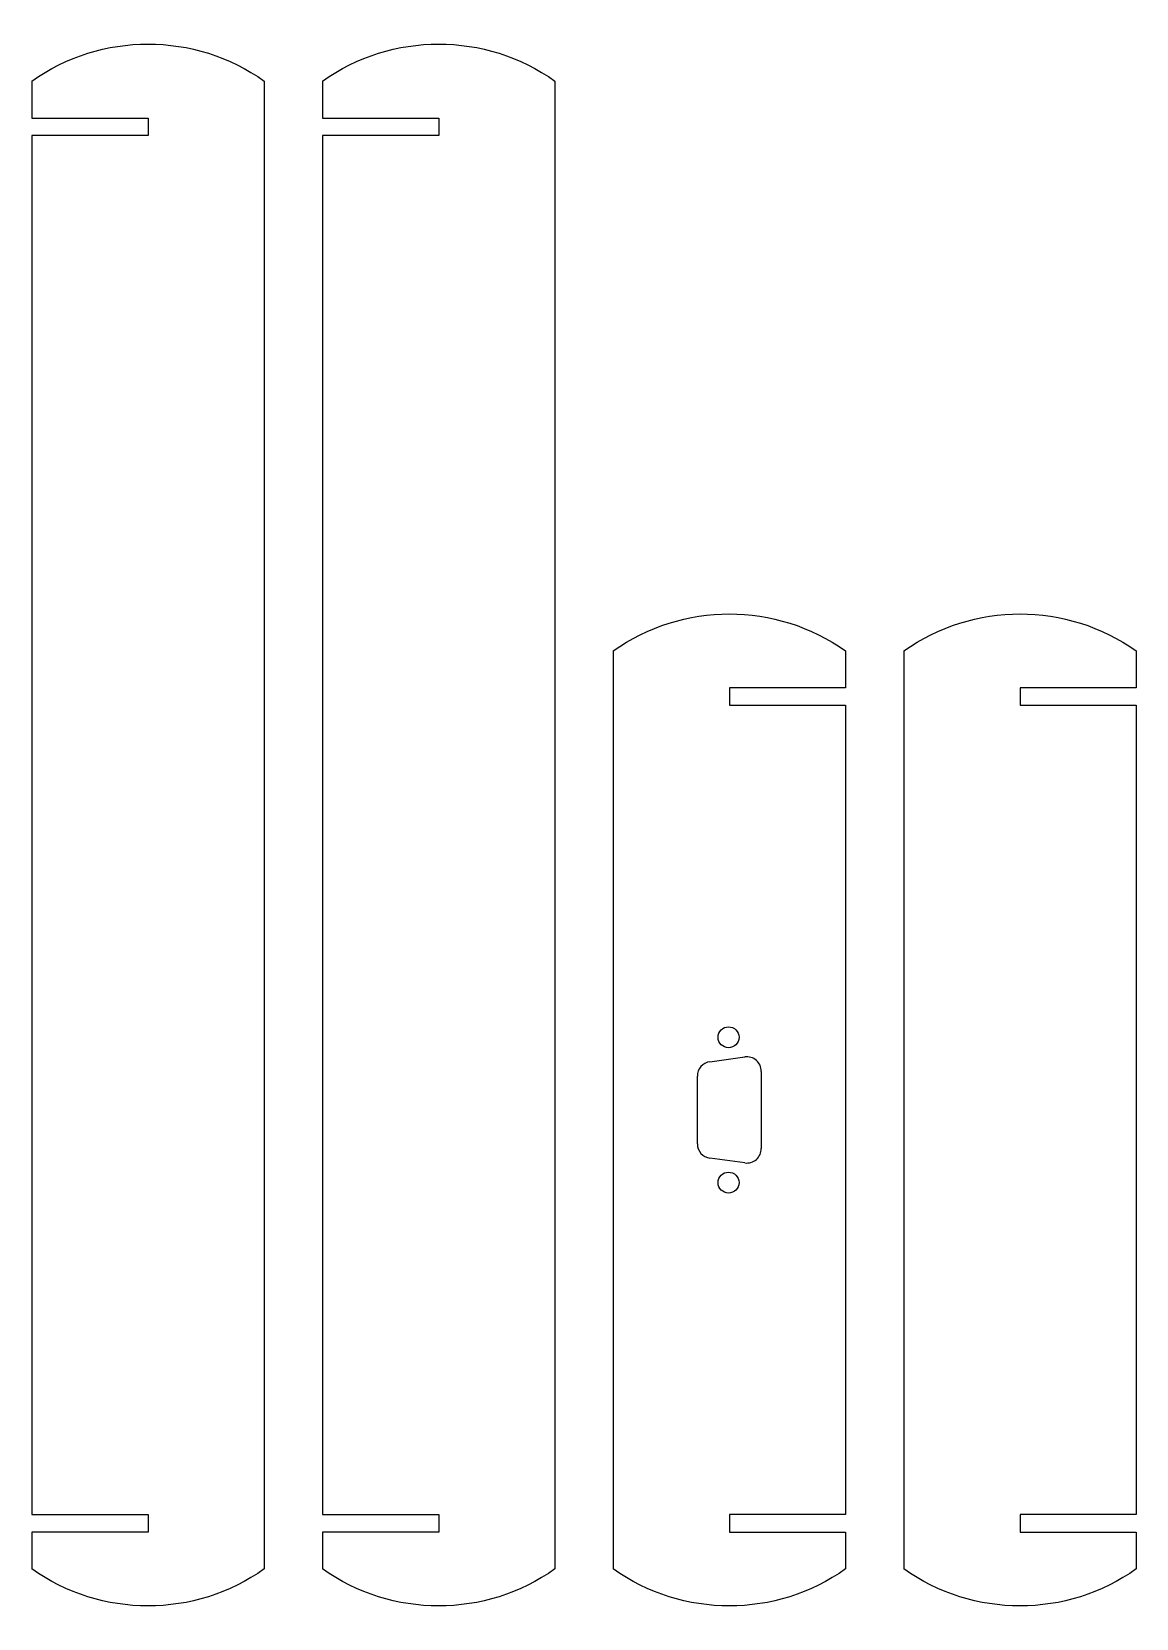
# Model space of a CAD drawing. Header units: millimetres. Extents: x 2 to 192, y 0 to 273.
import ezdxf

# ---------------------------------------------------------------- set-up
doc = ezdxf.new("R2010")
doc.units = ezdxf.units.MM

msp = doc.modelspace()

# ---------------------------------------------------------------- linework, layer by layer
for p, q in [((1.57, 264.53), (1.57, 258.14)), ((41.57, 264.5), (41.57, 8.58)), ((51.57, 264.53), (51.57, 258.14)), ((91.57, 264.5), (91.57, 8.58)), ((1.57, 258.14), (21.57, 258.14)), ((21.57, 258.14), (21.57, 255.14)), ((51.57, 258.14), (71.57, 258.14)), ((71.57, 258.14), (71.57, 255.14)), ((1.57, 255.14), (1.57, 17.94)), ((21.57, 255.14), (1.57, 255.14)), ((51.57, 255.14), (51.57, 17.94)), ((71.57, 255.14), (51.57, 255.14)), ((101.57, 166.5), (101.57, 8.58)), ((141.57, 166.5), (141.57, 160.14)), ((151.57, 166.5), (151.57, 8.58)), ((191.57, 166.5), (191.57, 160.14)), ((191.57, 166.5), (191.57, 160.14)), ((141.57, 160.14), (121.57, 160.14)), ((121.57, 160.14), (121.57, 157.14)), ((191.57, 160.14), (171.57, 160.14)), ((171.57, 160.14), (171.57, 157.14)), ((121.57, 157.14), (141.57, 157.14)), ((141.57, 157.14), (141.57, 17.94)), ((171.57, 157.14), (191.57, 157.14)), ((191.57, 157.14), (191.57, 17.94)), ((118.23, 95.84), (124.23, 96.65)), ((116.07, 81.72), (116.07, 93.36)), ((127.07, 94.18), (127.07, 80.91)), ((124.23, 78.43), (118.23, 79.25)), ((1.57, 17.94), (21.57, 17.94)), ((21.57, 17.94), (21.57, 14.94)), ((51.57, 17.94), (71.57, 17.94)), ((71.57, 17.94), (71.57, 14.94)), ((121.57, 17.94), (121.57, 14.94)), ((141.57, 17.94), (121.57, 17.94)), ((171.57, 17.94), (171.57, 14.94)), ((191.57, 17.94), (171.57, 17.94)), ((21.57, 14.94), (1.57, 14.94)), ((1.57, 14.94), (1.57, 8.58)), ((71.57, 14.94), (51.57, 14.94)), ((51.57, 14.94), (51.57, 8.58)), ((121.57, 14.94), (141.57, 14.94)), ((141.57, 14.94), (141.57, 8.58)), ((171.57, 14.94), (191.57, 14.94)), ((191.57, 14.94), (191.57, 8.58)), ((191.57, 14.94), (191.57, 8.58))]:
    msp.add_line(p, q)
for centre in [(121.43, 100.04), (121.43, 75.04)]:
    msp.add_circle(centre, 1.8)
at = {"extrusion": (0, 0, -1)}
for centre, start, end in [((-21.57, 236.26), 54.7187, 125.2813), ((-71.57, 236.26), 54.7187, 125.2813), ((-121.57, 138.23), 54.7187, 125.2813), ((-171.57, 138.23), 54.7187, 125.2813), ((-21.57, 36.85), 234.7187, 305.2813), ((-71.57, 36.85), 234.7187, 305.2813), ((-121.57, 36.85), 234.7187, 305.2813), ((-171.57, 36.85), 234.7187, 305.2813)]:
    msp.add_arc(centre, 34.63, start, end, dxfattribs=at)
for centre, start, end in [((118.57, 93.36), 97.7652, 180), ((124.57, 94.18), 0, 97.7652), ((118.57, 81.72), 180, 262.2348), ((124.57, 80.91), 262.2348, 0)]:
    msp.add_arc(centre, 2.5, start, end)

doc.saveas('drawing.dxf')
